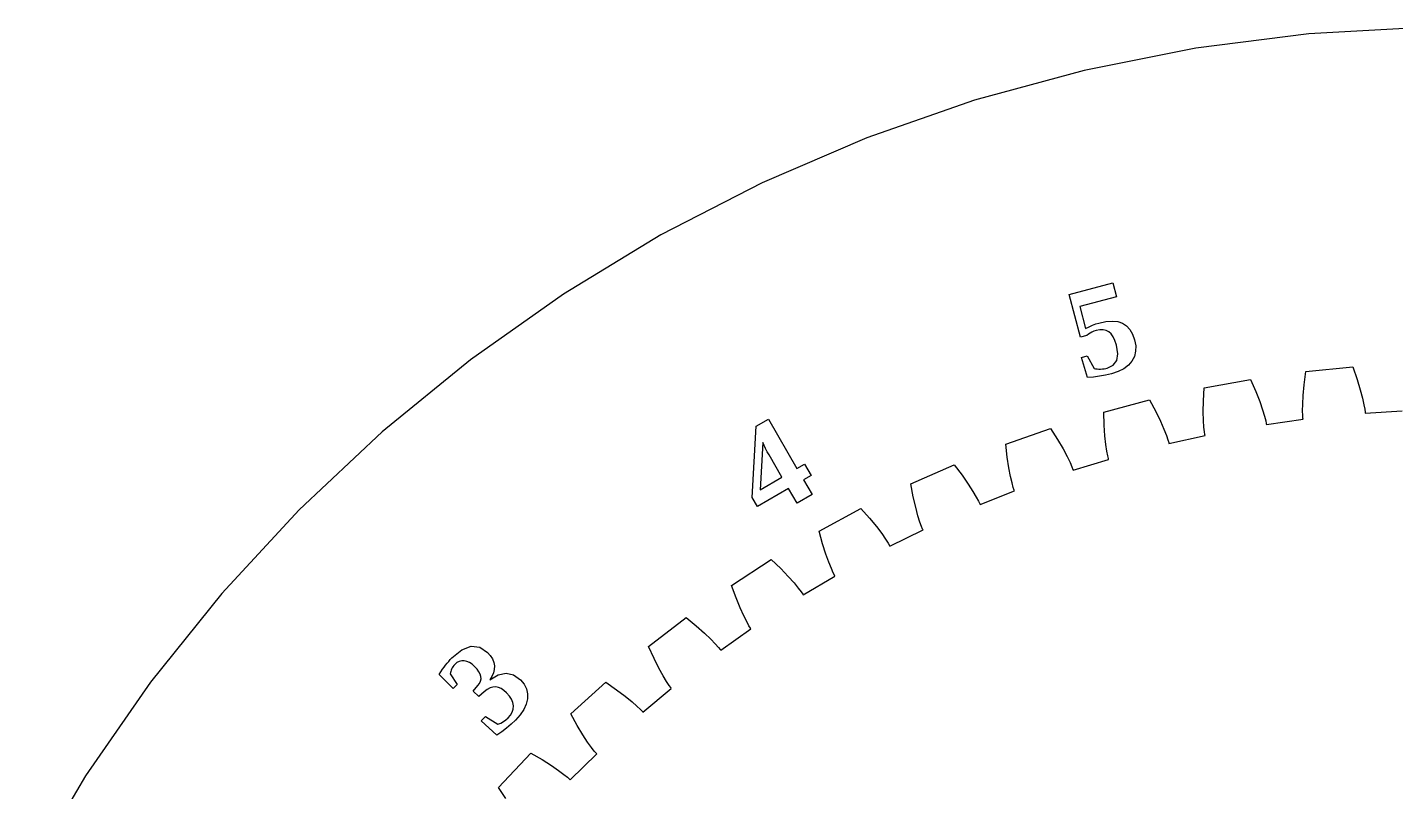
# Model space of a CAD drawing. Header units: metres. Extents: x -322 to 194, y -258 to 258.
# Drawn here: x -289.9 to -73.9, y 136.9 to 257.6 of the extents above; entities that cross this region are included whole.
import ezdxf

# ---------------------------------------------------------------- set-up
doc = ezdxf.new("R2010")
doc.units = ezdxf.units.M

msp = doc.modelspace()

# ---------------------------------------------------------------- linework, layer by layer
for p, q in [((-69.5781, 257.6), (-87.5338, 256.583)), ((-87.5338, 256.583), (-105.375, 254.316)), ((-105.375, 254.316), (-123.014, 250.811)), ((-123.014, 250.811), (-140.366, 246.083)), ((-140.366, 246.083), (-157.346, 240.157)), ((-157.346, 240.157), (-173.871, 233.06)), ((-173.871, 233.06), (-189.861, 224.828)), ((-189.861, 224.828), (-205.238, 215.501)), ((-125.417, 215.424), (-118.529, 217.27)), ((-118.529, 217.27), (-117.941, 215.075)), ((-205.238, 215.501), (-219.926, 205.124)), ((-123.607, 208.667), (-125.417, 215.424)), ((-117.941, 215.075), (-123.736, 213.522)), ((-123.736, 213.522), (-122.812, 210.073)), ((-122.812, 210.073), (-122.258, 210.346)), ((-122.258, 210.346), (-121.724, 210.578)), ((-121.479, 209.632), (-121.793, 209.497)), ((-121.724, 210.578), (-121.211, 210.769)), ((-121.141, 209.74), (-121.479, 209.632)), ((-121.211, 210.769), (-120.719, 210.918)), ((-120.542, 209.853), (-121.141, 209.74)), ((-120.719, 210.918), (-119.607, 211.152)), ((-120.006, 209.856), (-120.542, 209.853)), ((-119.531, 209.749), (-120.006, 209.856)), ((-119.607, 211.152), (-118.614, 211.225)), ((-119.118, 209.53), (-119.531, 209.749)), ((-118.614, 211.225), (-117.739, 211.137)), ((-117.739, 211.137), (-116.983, 210.889)), ((-116.983, 210.889), (-116.34, 210.481)), ((-116.34, 210.481), (-115.807, 209.911)), ((-115.807, 209.911), (-115.383, 209.181)), ((-122.622, 208.931), (-123.607, 208.667)), ((-122.351, 209.141), (-122.622, 208.931)), ((-122.084, 209.333), (-122.351, 209.141)), ((-121.793, 209.497), (-122.084, 209.333)), ((-118.758, 209.194), (-119.118, 209.53)), ((-118.441, 208.729), (-118.758, 209.194)), ((-118.166, 208.137), (-118.441, 208.729)), ((-117.935, 207.417), (-118.166, 208.137)), ((-117.722, 206.059), (-117.935, 207.417)), ((-115.383, 209.181), (-115.068, 208.29)), ((-115.068, 208.29), (-114.895, 207.336)), ((-123.461, 205.487), (-122.555, 205.729)), ((-122.487, 202.32), (-123.461, 205.487)), ((-122.555, 205.729), (-121.476, 203.75)), ((-117.894, 205.002), (-117.722, 206.059)), ((-115.105, 205.648), (-115.487, 204.914)), ((-114.907, 206.456), (-115.105, 205.648)), ((-114.895, 207.336), (-114.907, 206.456)), ((-219.926, 205.124), (-233.855, 193.747)), ((-121.476, 203.75), (-121.246, 203.702)), ((-121.246, 203.702), (-120.996, 203.669)), ((-120.996, 203.669), (-120.727, 203.653)), ((-120.727, 203.653), (-120.439, 203.653)), ((-120.439, 203.653), (-120.15, 203.669)), ((-120.15, 203.669), (-119.878, 203.697)), ((-119.878, 203.697), (-119.625, 203.739)), ((-119.625, 203.739), (-119.389, 203.793)), ((-119.389, 203.793), (-118.45, 204.247)), ((-117.673, 203.259), (-118.739, 202.902)), ((-118.45, 204.247), (-117.894, 205.002)), ((-116.775, 203.713), (-117.673, 203.259)), ((-116.047, 204.265), (-116.775, 203.713)), ((-115.487, 204.914), (-116.047, 204.265)), ((-88.2996, 201.19), (-88.0266, 203.245)), ((-88.0266, 203.245), (-80.5932, 203.986)), ((-80.5932, 203.986), (-79.9197, 202.026)), ((-121.534, 202.391), (-122.487, 202.32)), ((-120.591, 202.511), (-121.534, 202.391)), ((-119.66, 202.681), (-120.591, 202.511)), ((-118.739, 202.902), (-119.66, 202.681)), ((-104.098, 200.693), (-96.7475, 202.023)), ((-96.7475, 202.023), (-95.9203, 200.122)), ((-88.456, 199.485), (-88.2996, 201.19)), ((-79.9197, 202.026), (-79.4297, 200.385)), ((-119.917, 196.873), (-112.695, 198.783)), ((-112.695, 198.783), (-111.719, 196.954)), ((-104.207, 198.623), (-104.098, 200.693)), ((-95.9203, 200.122), (-95.3015, 198.526)), ((-88.5267, 198.114), (-88.456, 199.485)), ((-79.4297, 200.385), (-79.0895, 199.055)), ((-79.0895, 199.055), (-78.8693, 198.028)), ((-119.861, 194.801), (-119.917, 196.873)), ((-111.719, 196.954), (-110.976, 195.412)), ((-104.228, 196.911), (-104.207, 198.623)), ((-104.189, 195.539), (-104.228, 196.911)), ((-95.3015, 198.526), (-94.8568, 197.227)), ((-94.8568, 197.227), (-94.5556, 196.221)), ((-88.5396, 197.063), (-88.5267, 198.114)), ((-88.52, 196.322), (-88.5396, 197.063)), ((-78.8693, 198.028), (-78.742, 197.297)), ((-78.742, 197.297), (-78.6828, 196.86)), ((-78.6828, 196.86), (-78.6682, 196.714)), ((-78.6682, 196.714), (-72.8486, 197.061)), ((-175.428, 183.396), (-174.804, 194.624)), ((-174.804, 194.624), (-172.863, 195.744)), ((-172.863, 195.744), (-168.372, 187.964)), ((-119.745, 193.093), (-119.861, 194.801)), ((-110.976, 195.412), (-110.429, 194.152)), ((-104.119, 194.491), (-104.189, 195.539)), ((-104.04, 193.753), (-104.119, 194.491)), ((-94.5556, 196.221), (-94.3707, 195.502)), ((-94.3707, 195.502), (-94.277, 195.071)), ((-94.277, 195.071), (-94.2508, 194.927)), ((-94.2508, 194.927), (-88.4772, 195.735)), ((-88.4916, 195.881), (-88.52, 196.322)), ((-88.4772, 195.735), (-88.4916, 195.881)), ((-233.855, 193.747), (-246.956, 181.427)), ((-135.382, 191.808), (-128.334, 194.285)), ((-128.334, 194.285), (-127.216, 192.54)), ((-127.216, 192.54), (-126.353, 191.062)), ((-119.598, 191.728), (-119.745, 193.093)), ((-110.429, 194.152), (-110.049, 193.173)), ((-110.049, 193.173), (-109.807, 192.471)), ((-109.807, 192.471), (-109.68, 192.049)), ((-109.642, 191.907), (-103.951, 193.172)), ((-103.977, 193.316), (-104.04, 193.753)), ((-103.951, 193.172), (-103.977, 193.316)), ((-173.778, 192.051), (-174.177, 184.612)), ((-173.557, 191.578), (-173.778, 192.051)), ((-173.317, 191.098), (-173.557, 191.578)), ((-173.058, 190.612), (-173.317, 191.098)), ((-172.78, 190.118), (-173.058, 190.612)), ((-170.745, 186.593), (-172.78, 190.118)), ((-135.161, 189.747), (-135.382, 191.808)), ((-126.353, 191.062), (-125.708, 189.85)), ((-119.444, 190.688), (-119.598, 191.728)), ((-119.307, 189.959), (-119.444, 190.688)), ((-109.68, 192.049), (-109.642, 191.907)), ((-168.372, 187.964), (-167.189, 188.646)), ((-167.189, 188.646), (-166.145, 186.838)), ((-150.395, 185.531), (-143.567, 188.56)), ((-143.567, 188.56), (-142.314, 186.909)), ((-134.91, 188.054), (-135.161, 189.747)), ((-134.655, 186.705), (-134.91, 188.054)), ((-125.708, 189.85), (-125.251, 188.903)), ((-125.251, 188.903), (-124.954, 188.223)), ((-124.954, 188.223), (-124.794, 187.812)), ((-124.745, 187.674), (-119.172, 189.387)), ((-119.21, 189.529), (-119.307, 189.959)), ((-119.172, 189.387), (-119.21, 189.529)), ((-174.177, 184.612), (-170.745, 186.593)), ((-166.145, 186.838), (-167.327, 186.156)), ((-167.327, 186.156), (-165.984, 183.828)), ((-142.314, 186.909), (-141.335, 185.504)), ((-134.419, 185.681), (-134.655, 186.705)), ((-124.794, 187.812), (-124.745, 187.674)), ((-169.701, 184.785), (-174.598, 181.958)), ((-168.357, 182.457), (-169.701, 184.785)), ((-165.984, 183.828), (-168.357, 182.457)), ((-150.012, 183.493), (-150.395, 185.531)), ((-141.335, 185.504), (-140.596, 184.347)), ((-140.596, 184.347), (-140.066, 183.44)), ((-139.464, 182.255), (-134.045, 184.405)), ((-134.225, 184.965), (-134.419, 185.681)), ((-134.093, 184.543), (-134.225, 184.965)), ((-134.045, 184.405), (-134.093, 184.543)), ((-174.598, 181.958), (-175.428, 183.396)), ((-164.863, 178.08), (-158.296, 181.642)), ((-158.296, 181.642), (-156.916, 180.096)), ((-149.627, 181.825), (-150.012, 183.493)), ((-149.265, 180.501), (-149.627, 181.825)), ((-140.066, 183.44), (-139.716, 182.786)), ((-139.716, 182.786), (-139.523, 182.389)), ((-139.523, 182.389), (-139.464, 182.255)), ((-246.956, 181.427), (-259.166, 168.222)), ((-156.916, 180.096), (-155.829, 178.773)), ((-148.949, 179.499), (-149.265, 180.501)), ((-148.698, 178.801), (-148.949, 179.499)), ((-164.318, 176.08), (-164.863, 178.08)), ((-155.829, 178.773), (-155, 177.679)), ((-155, 177.679), (-154.399, 176.817)), ((-153.705, 175.683), (-148.474, 178.257)), ((-148.534, 178.391), (-148.698, 178.801)), ((-148.474, 178.257), (-148.534, 178.391)), ((-163.802, 174.447), (-164.318, 176.08)), ((-154.399, 176.817), (-153.999, 176.192)), ((-153.999, 176.192), (-153.775, 175.812)), ((-153.775, 175.812), (-153.705, 175.683)), ((-178.692, 169.503), (-172.43, 173.576)), ((-172.43, 173.576), (-170.931, 172.144)), ((-163.337, 173.156), (-163.802, 174.447)), ((-162.942, 172.182), (-163.337, 173.156)), ((-170.931, 172.144), (-169.742, 170.912)), ((-169.742, 170.912), (-168.829, 169.887)), ((-167.38, 168), (-162.37, 170.982)), ((-162.636, 171.506), (-162.942, 172.182)), ((-162.44, 171.111), (-162.636, 171.506)), ((-162.37, 170.982), (-162.44, 171.111)), ((-177.991, 167.553), (-178.692, 169.503)), ((-168.829, 169.887), (-168.162, 169.075)), ((-168.162, 169.075), (-167.713, 168.485)), ((-259.166, 168.222), (-270.426, 154.199)), ((-177.347, 165.967), (-177.991, 167.553)), ((-167.713, 168.485), (-167.46, 168.123)), ((-167.46, 168.123), (-167.38, 168)), ((-191.797, 159.855), (-185.878, 164.413)), ((-185.878, 164.413), (-184.27, 163.104)), ((-176.78, 164.716), (-177.347, 165.967)), ((-176.309, 163.777), (-176.78, 164.716)), ((-184.27, 163.104), (-182.987, 161.971)), ((-180.401, 159.256), (-175.643, 162.626)), ((-175.951, 163.127), (-176.309, 163.777)), ((-175.723, 162.749), (-175.951, 163.127)), ((-175.643, 162.626), (-175.723, 162.749)), ((-221.282, 159.314), (-219.82, 159.882)), ((-219.82, 159.882), (-218.465, 159.747)), ((-182.987, 161.971), (-181.995, 161.021)), ((-181.995, 161.021), (-181.266, 160.265)), ((-181.266, 160.265), (-180.771, 159.712)), ((-223.359, 157.504), (-223.109, 157.777)), ((-223.109, 157.777), (-222.852, 158.041)), ((-222.852, 158.041), (-221.282, 159.314)), ((-218.465, 159.747), (-217.22, 158.907)), ((-217.22, 158.907), (-216.784, 158.407)), ((-216.784, 158.407), (-216.461, 157.889)), ((-216.461, 157.889), (-216.249, 157.353)), ((-190.943, 157.967), (-191.797, 159.855)), ((-190.175, 156.437), (-190.943, 157.967)), ((-180.771, 159.712), (-180.49, 159.372)), ((-180.49, 159.372), (-180.401, 159.256)), ((-224.862, 155.412), (-224.593, 155.853)), ((-224.593, 155.853), (-224.333, 156.252)), ((-224.333, 156.252), (-224.083, 156.611)), ((-224.083, 156.611), (-223.842, 156.928)), ((-223.842, 156.928), (-223.604, 157.221)), ((-223.604, 157.221), (-223.359, 157.504)), ((-223.08, 155.73), (-223.126, 155.549)), ((-223.126, 155.549), (-222.038, 153.842)), ((-223.029, 155.911), (-223.08, 155.73)), ((-222.972, 156.093), (-223.029, 155.911)), ((-222.91, 156.276), (-222.972, 156.093)), ((-222.829, 156.462), (-222.91, 156.276)), ((-222.716, 156.649), (-222.829, 156.462)), ((-222.57, 156.84), (-222.716, 156.649)), ((-222.391, 157.033), (-222.57, 156.84)), ((-222.047, 157.32), (-222.391, 157.033)), ((-221.682, 157.51), (-222.047, 157.32)), ((-221.299, 157.605), (-221.682, 157.51)), ((-220.895, 157.603), (-221.299, 157.605)), ((-220.483, 157.509), (-220.895, 157.603)), ((-220.073, 157.327), (-220.483, 157.509)), ((-219.665, 157.055), (-220.073, 157.327)), ((-219.259, 156.695), (-219.665, 157.055)), ((-218.871, 156.269), (-219.259, 156.695)), ((-218.577, 155.86), (-218.871, 156.269)), ((-218.375, 155.467), (-218.577, 155.86)), ((-216.288, 155.677), (-216.528, 155.12)), ((-216.162, 156.237), (-216.288, 155.677)), ((-216.249, 157.353), (-216.149, 156.798)), ((-216.149, 156.798), (-216.162, 156.237)), ((-215.555, 155.367), (-214.303, 155.637)), ((-214.303, 155.637), (-213.127, 155.374)), ((-189.51, 155.235), (-190.175, 156.437)), ((-270.426, 154.199), (-280.679, 139.423)), ((-222.665, 153.215), (-224.862, 155.412)), ((-222.038, 153.842), (-222.665, 153.215)), ((-219.489, 152.806), (-218.741, 153.671)), ((-218.741, 153.671), (-218.487, 154.016)), ((-218.487, 154.016), (-218.323, 154.368)), ((-218.267, 155.091), (-218.375, 155.467)), ((-218.323, 154.368), (-218.25, 154.726)), ((-218.25, 154.726), (-218.267, 155.091)), ((-216.882, 154.564), (-215.555, 155.367)), ((-216.528, 155.12), (-216.882, 154.564)), ((-216.373, 153.45), (-216.815, 153.318)), ((-215.94, 153.471), (-216.373, 153.45)), ((-215.511, 153.385), (-215.94, 153.471)), ((-215.081, 153.201), (-215.511, 153.385)), ((-213.127, 155.374), (-212.026, 154.577)), ((-212.026, 154.577), (-211.464, 153.898)), ((-211.464, 153.898), (-211.095, 153.174)), ((-204.093, 149.197), (-198.555, 154.21)), ((-198.555, 154.21), (-196.848, 153.033)), ((-188.966, 154.336), (-189.51, 155.235)), ((-188.557, 153.717), (-188.966, 154.336)), ((-188.301, 153.358), (-188.557, 153.717)), ((-218.617, 151.934), (-219.489, 152.806)), ((-217.732, 152.72), (-218.617, 151.934)), ((-217.268, 153.075), (-217.732, 152.72)), ((-216.815, 153.318), (-217.268, 153.075)), ((-214.649, 152.916), (-215.081, 153.201)), ((-214.216, 152.532), (-214.649, 152.916)), ((-213.775, 152.03), (-214.216, 152.532)), ((-213.451, 151.522), (-213.775, 152.03)), ((-213.243, 151.008), (-213.451, 151.522)), ((-210.93, 151.593), (-211.13, 150.758)), ((-211.095, 153.174), (-210.916, 152.406)), ((-210.916, 152.406), (-210.93, 151.593)), ((-196.848, 153.033), (-195.48, 152.005)), ((-195.48, 152.005), (-194.416, 151.137)), ((-192.685, 149.504), (-188.211, 153.242)), ((-188.211, 153.242), (-188.301, 153.358)), ((-213.58, 149.017), (-213.32, 149.486)), ((-213.32, 149.486), (-213.177, 149.976)), ((-213.152, 150.487), (-213.243, 151.008)), ((-213.177, 149.976), (-213.152, 150.487)), ((-212.078, 149.085), (-212.826, 148.246)), ((-211.513, 149.922), (-212.078, 149.085)), ((-211.13, 150.758), (-211.513, 149.922)), ((-203.092, 147.382), (-204.093, 149.197)), ((-194.416, 151.137), (-193.628, 150.442)), ((-193.628, 150.442), (-193.091, 149.93)), ((-193.091, 149.93), (-192.784, 149.613)), ((-192.784, 149.613), (-192.685, 149.504)), ((-218.208, 148.124), (-217.545, 148.787)), ((-215.781, 145.869), (-218.208, 148.124)), ((-217.545, 148.787), (-215.621, 147.612)), ((-215.621, 147.612), (-215.15, 147.775)), ((-215.15, 147.775), (-214.715, 147.989)), ((-214.235, 146.982), (-214.991, 146.406)), ((-214.715, 147.989), (-214.318, 148.254)), ((-214.318, 148.254), (-213.957, 148.57)), ((-213.513, 147.595), (-214.235, 146.982)), ((-213.957, 148.57), (-213.58, 149.017)), ((-212.826, 148.246), (-213.513, 147.595)), ((-202.205, 145.917), (-203.092, 147.382)), ((-214.991, 146.406), (-215.781, 145.869)), ((-201.447, 144.773), (-202.205, 145.917)), ((-200.833, 143.92), (-201.447, 144.773)), ((-215.504, 137.594), (-210.382, 143.032)), ((-210.382, 143.032), (-208.587, 141.995)), ((-204.157, 138.808), (-199.994, 142.889)), ((-200.377, 143.335), (-200.833, 143.92)), ((-200.092, 142.998), (-200.377, 143.335)), ((-199.994, 142.889), (-200.092, 142.998)), ((-208.587, 141.995), (-207.141, 141.078)), ((-207.141, 141.078), (-206.011, 140.298)), ((-280.679, 139.423), (-289.877, 123.969)), ((-206.011, 140.298), (-205.171, 139.667)), ((-205.171, 139.667), (-204.595, 139.199)), ((-204.595, 139.199), (-204.264, 138.908)), ((-204.264, 138.908), (-204.157, 138.808)), ((-214.362, 135.865), (-215.504, 137.594))]:
    msp.add_line(p, q)

doc.saveas('drawing.dxf')
